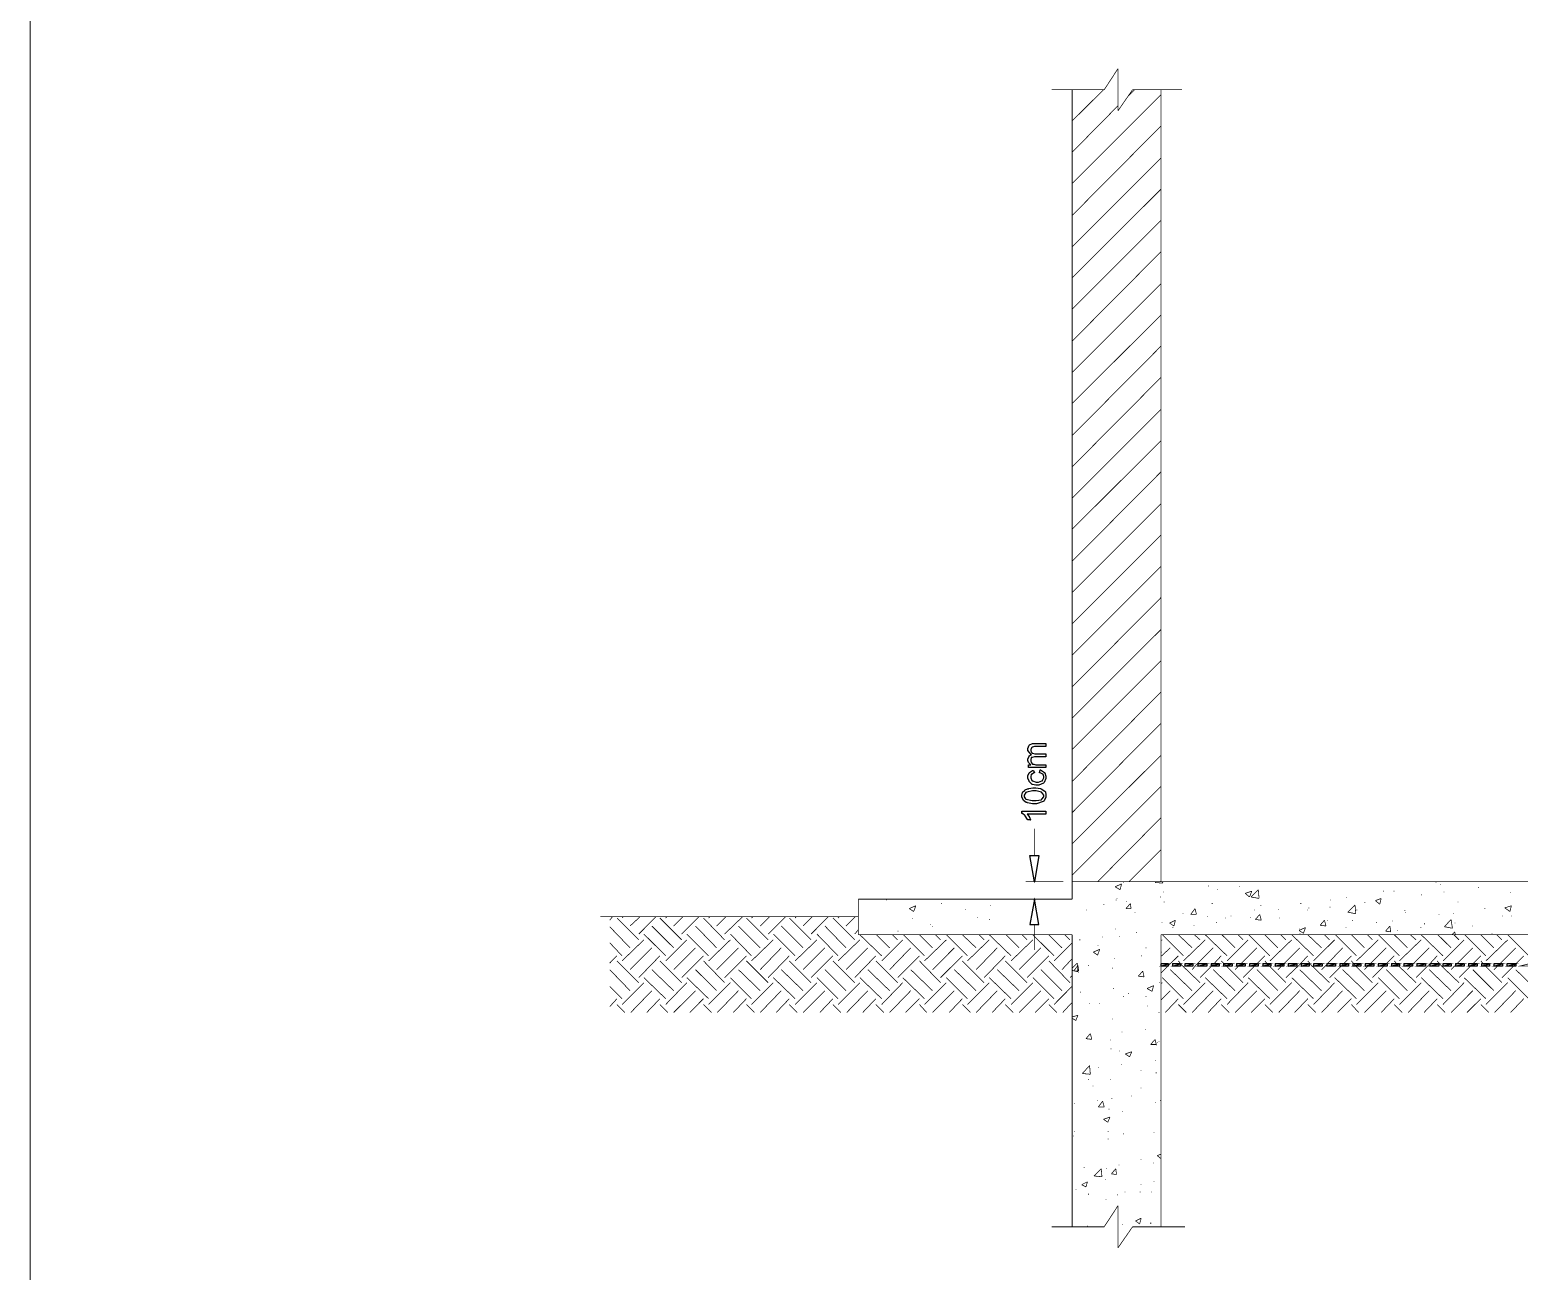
# Model space of a CAD drawing. Extents: x 0 to 210, y 0 to 297.
# Drawn here: x 0 to 86.9, y 60.9 to 133.4 of the extents above; entities that cross this region are included whole.
import ezdxf

# ---------------------------------------------------------------- set-up
doc = ezdxf.new("R2010")
doc.units = 0
doc.header["$MEASUREMENT"] = 0
for name, color, linetype in [('C00-00-00-BLACK', 7, 'Continuous'), ('C00-7E-FF', 150, 'Continuous'), ('C00-FF-00', 3, 'Continuous'), ('C95-49-00', 34, 'Continuous'), ('CFF-7E-00', 30, 'Continuous')]:
    doc.layers.add(name, color=color, linetype=linetype)

msp = doc.modelspace()

# ---------------------------------------------------------------- linework, layer by layer
at = {"layer": 'C00-00-00-BLACK', "const_width": 0.0423}
msp.add_lwpolyline([(0.0427, -0.3886), (210.36, -0.3886), (210.36, 296.883), (0.0427, 296.883), (0.0427, -0.3886)], close=True, dxfattribs=at)
for points in [[(63.4891, 131.101), (62.6854, 129.873)], [(63.4891, 128.643), (63.4891, 131.101)], [(63.4891, 131.101), (63.4891, 129.873)], [(59.629, 129.873), (62.6854, 129.873)], [(60.8171, 129.873), (60.8171, 82.6505)], [(60.8171, 128.05), (62.6428, 129.873)], [(60.8171, 124.404), (65.9927, 129.574)], [(64.3393, 129.873), (63.4891, 128.643)], [(64.0401, 129.448), (64.4659, 129.873)], [(64.3393, 129.873), (67.2222, 129.873)], [(65.9927, 129.873), (65.9927, 83.669)], [(60.8171, 126.227), (63.4891, 128.939)], [(60.8171, 122.539), (65.9927, 127.754)], [(60.8171, 120.716), (65.9927, 125.889)], [(60.8171, 118.893), (65.9927, 124.066)], [(60.8171, 117.07), (65.9927, 122.243)], [(60.8171, 115.205), (65.9927, 120.42)], [(60.8171, 113.382), (65.9927, 118.554)], [(60.8171, 111.562), (65.9927, 116.731)], [(60.8171, 109.696), (65.9927, 114.909)], [(60.8171, 107.873), (65.9927, 113.086)], [(60.8171, 106.05), (65.9927, 111.22)], [(60.8171, 104.228), (65.9927, 109.4)], [(60.8171, 102.362), (65.9927, 107.576)], [(60.8171, 100.539), (65.9927, 105.712)], [(60.8171, 98.7157), (65.9927, 103.889)], [(60.8171, 96.8925), (65.9927, 102.066)], [(60.8171, 95.0281), (65.9927, 100.243)], [(60.8171, 93.2078), (65.9927, 98.3767)], [(60.8171, 91.3846), (65.9927, 96.5549)], [(60.8171, 89.5188), (65.9927, 94.7318)], [(60.8171, 87.6956), (65.9927, 92.9086)], [(60.8171, 85.8739), (65.9927, 91.0428)], [(60.8171, 84.0507), (65.9927, 89.2224)], [(62.3013, 83.669), (65.9927, 87.3993)], [(64.1269, 83.669), (65.9927, 85.5349)], [(60.8171, 83.669), (157.982, 83.669)], [(63.3194, 83.3727), (63.7011, 83.5424)], [(63.6157, 83.2033), (63.7011, 83.5424)], [(63.7854, 83.6263), (63.8281, 83.6263)], [(65.6537, 83.6263), (65.6967, 83.669)], [(65.6537, 83.6263), (66.1197, 83.5851)], [(65.95, 83.669), (65.9927, 83.7117)], [(66.1197, 83.5851), (66.077, 83.669)], [(68.749, 83.4154), (68.7917, 83.4154)], [(72.6073, 83.669), (72.6489, 83.669)], [(82.0237, 83.6263), (82.0663, 83.6263)], [(82.2773, 83.4993), (82.32, 83.4993)], [(48.35, 82.6505), (60.8171, 82.6505)], [(48.35, 82.6505), (48.35, 80.5737)], [(49.9607, 82.6079), (50.0034, 82.6079)], [(63.3194, 83.3727), (63.6157, 83.2033)], [(63.3621, 82.6079), (63.4047, 82.6079)], [(63.4047, 82.6932), (63.4478, 82.6932)], [(63.9547, 82.5239), (63.9974, 82.5239)], [(65.95, 82.7775), (65.9927, 82.7775)], [(66.1197, 83.0763), (66.1624, 83.0763)], [(69.2573, 83.2033), (69.3, 83.2033)], [(70.5721, 83.3727), (70.6148, 83.3727)], [(70.9112, 82.9896), (71.2943, 83.119)], [(70.9112, 82.9896), (71.1648, 82.7775)], [(71.1648, 82.7775), (71.2943, 83.119)], [(71.2502, 82.7775), (71.676, 83.2033)], [(71.2502, 82.7775), (71.7187, 82.6932)], [(71.7187, 82.6932), (71.676, 83.2033)], [(75.8747, 82.6079), (75.9174, 82.6079)], [(76.8064, 82.7345), (76.8477, 82.7345)], [(78.504, 82.5666), (78.843, 82.6932)], [(78.504, 82.5666), (78.759, 82.3542)], [(78.759, 82.3542), (78.843, 82.6932)], [(78.97, 83.119), (79.0127, 83.119)], [(79.5623, 83.119), (79.605, 83.119)], [(81.1749, 82.9042), (81.2161, 82.9042)], [(82.4893, 83.0763), (82.532, 83.0763)], [(84.4846, 83.33), (84.5263, 83.33)], [(86.3494, 83.0337), (86.3921, 83.0337)], [(51.3182, 82.1009), (51.6999, 82.2688)], [(51.3182, 82.1009), (51.5729, 81.9312)], [(51.5729, 81.9312), (51.6999, 82.2688)], [(53.1841, 82.3969), (53.2268, 82.3969)], [(54.5842, 82.0579), (54.6255, 82.0579)], [(56.0257, 82.2688), (56.0684, 82.2688)], [(61.6246, 82.0152), (61.6659, 82.0152)], [(62.6428, 82.3542), (62.6854, 82.3542)], [(63.9547, 82.1009), (64.2112, 82.3969)], [(63.9547, 82.1009), (64.2539, 82.1009)], [(64.2539, 82.1009), (64.2112, 82.3969)], [(64.4659, 81.8885), (64.5086, 81.8885)], [(66.1624, 82.4812), (66.2037, 82.4812)], [(67.2648, 81.8046), (67.3075, 81.8046)], [(67.7305, 81.7619), (67.9842, 82.1009)], [(67.7305, 81.7619), (68.0695, 81.7619)], [(68.0695, 81.7619), (67.9842, 82.1009)], [(68.961, 82.3969), (69.004, 82.3969)], [(70.0648, 81.6762), (70.1065, 81.6762)], [(71.4209, 82.0152), (71.4636, 82.0152)], [(71.5063, 81.4656), (71.7599, 81.7619)], [(71.8453, 81.4229), (71.7599, 81.7619)], [(71.8026, 82.2688), (71.8453, 82.2688)], [(72.8211, 82.0579), (72.8638, 82.0579)], [(74.1331, 82.3969), (74.1786, 82.3969)], [(74.5172, 82.0152), (74.5603, 82.0152)], [(74.6016, 82.1422), (74.6442, 82.1422)], [(75.8321, 82.1849), (75.8747, 82.1849)], [(76.8904, 81.8885), (77.3162, 82.3115)], [(76.8904, 81.8885), (77.3589, 81.8046)], [(77.3589, 81.8046), (77.3162, 82.3115)], [(77.4016, 82.0152), (77.4428, 82.0152)], [(77.8676, 82.4385), (77.9089, 82.4385)], [(80.2005, 81.9725), (80.2432, 81.9725)], [(80.2432, 81.8885), (80.2845, 81.8885)], [(82.193, 81.7619), (82.2357, 81.7619)], [(83.0421, 81.8046), (83.0848, 81.8046)], [(83.2954, 82.4812), (83.3381, 82.4812)], [(84.8653, 82.1009), (84.908, 82.1009)], [(85.8834, 81.6762), (85.9261, 81.6762)], [(86.0531, 82.1422), (86.4348, 82.2688)], [(86.0531, 82.1422), (86.3494, 81.9312)], [(86.3494, 81.9312), (86.4348, 82.2688)], [(86.4348, 81.6762), (86.4761, 81.6762)], [(33.292, 81.6349), (48.35, 81.6349)], [(50.6388, 80.7847), (50.6815, 80.7847)], [(51.4876, 81.5082), (51.5303, 81.5082)], [(52.5459, 81.1692), (52.5914, 81.1692)], [(52.6341, 81.0426), (52.6754, 81.0426)], [(55.2609, 81.5922), (55.3036, 81.5922)], [(55.9827, 81.4656), (56.0257, 81.4656)], [(63.3194, 80.9128), (63.3621, 80.9128)], [(66.0344, 81.2959), (66.077, 81.2959)], [(66.5, 81.2532), (66.839, 81.4229)], [(66.5, 81.2532), (66.7551, 81.0839)], [(66.6694, 80.9995), (66.712, 80.9995)], [(66.7551, 81.0839), (66.839, 81.4229)], [(67.9002, 81.1265), (67.9429, 81.1265)], [(68.7077, 81.6349), (68.749, 81.6349)], [(69.2146, 81.2959), (69.2573, 81.2959)], [(69.7234, 81.5495), (69.766, 81.5495)], [(71.2075, 81.5922), (71.2502, 81.5922)], [(71.5063, 81.4656), (71.8453, 81.4229)], [(72.9065, 81.5495), (72.9477, 81.5495)], [(74.0488, 80.8274), (74.4319, 80.9995)], [(74.0488, 80.9128), (74.0914, 80.9128)], [(74.0488, 80.8274), (74.3052, 80.6581)], [(74.3052, 80.6581), (74.4319, 80.9995)], [(75.2796, 81.1265), (75.5329, 81.4229)], [(75.2796, 81.1265), (75.6211, 81.0839)], [(75.6211, 81.0839), (75.5329, 81.4229)], [(75.7054, 81.4229), (75.7481, 81.4229)], [(76.7637, 80.9995), (76.8064, 80.9995)], [(77.1469, 81.4229), (77.1895, 81.4229)], [(78.5467, 81.2959), (78.5894, 81.2959)], [(79.0967, 80.7847), (79.3517, 81.0839)], [(79.0967, 80.7847), (79.393, 80.7434)], [(79.393, 80.7434), (79.3517, 81.0839)], [(79.4784, 81.3802), (79.5211, 81.3802)], [(79.7747, 80.8274), (79.8174, 80.8274)], [(81.1318, 80.9995), (81.1749, 80.9995)], [(81.3428, 81.2105), (81.3883, 81.2105)], [(82.532, 81.0426), (82.9151, 81.4656)], [(82.532, 81.0426), (82.9991, 80.9544)], [(82.9991, 80.9544), (82.9151, 81.4656)], [(83.1275, 81.2532), (83.1688, 81.2532)], [(84.1431, 81.0839), (84.1858, 81.0839)], [(48.35, 80.5737), (60.8171, 80.5737)], [(60.8171, 80.5737), (60.8171, 63.5346)], [(61.2429, 80.2778), (61.2856, 80.2778)], [(62.3013, 79.9387), (62.3439, 79.9387)], [(62.556, 80.4471), (62.5972, 80.4471)], [(63.5744, 80.4884), (63.6157, 80.4884)], [(64.5502, 80.7007), (64.5929, 80.7007)], [(65.9927, 80.5737), (152.808, 80.5737)], [(65.9927, 80.5737), (65.9927, 63.5346)], [(74.0914, 80.6581), (74.1331, 80.6581)], [(82.9578, 80.5737), (83.1275, 80.7434)], [(83.1688, 80.5737), (83.1275, 80.7434)], [(85.2883, 80.6581), (85.3309, 80.6581)], [(62.0476, 79.557), (62.4279, 79.7264)], [(62.0476, 79.557), (62.3013, 79.3888)], [(62.3013, 79.3888), (62.4279, 79.7264)], [(63.2781, 79.1767), (63.3194, 79.1767)], [(64.8462, 79.3461), (64.8892, 79.3461)], [(65.1013, 79.8117), (65.1425, 79.8117)], [(65.9927, 79.557), (66.0344, 79.557)], [(60.8171, 78.6239), (61.1131, 78.9203)], [(60.8171, 78.4973), (61.1558, 78.4119)], [(60.9025, 78.4546), (61.1558, 78.7936)], [(60.9025, 78.4546), (61.2013, 78.4546)], [(61.1558, 78.4119), (61.1131, 78.9203)], [(61.2013, 78.4546), (61.1558, 78.7936)], [(61.1558, 78.3689), (61.2013, 78.3689)], [(61.7513, 78.7936), (61.794, 78.7936)], [(63.1515, 78.6239), (63.1927, 78.6239)], [(64.6769, 78.1583), (64.9319, 78.4546)], [(65.0159, 78.1156), (64.9319, 78.4546)], [(63.1927, 77.439), (63.2354, 77.439)], [(64.6769, 78.1583), (65.0159, 78.1156)], [(65.1852, 77.439), (65.5683, 77.6069)], [(65.1852, 77.439), (65.4816, 77.2693)], [(65.4816, 77.2693), (65.5683, 77.6069)], [(65.9074, 77.7766), (65.95, 77.7766)], [(61.2856, 77.2266), (61.3283, 77.2266)], [(61.794, 76.5471), (61.8352, 76.5471)], [(62.3866, 76.5471), (62.4279, 76.5471)], [(63.7854, 76.9729), (63.8281, 76.9729)], [(64.0842, 77.1426), (64.1269, 77.1426)], [(65.1013, 76.9729), (65.1425, 76.9729)], [(60.8171, 75.7851), (61.1558, 75.8694)], [(60.8171, 75.6998), (61.0291, 75.5731)], [(61.0291, 75.5731), (61.1558, 75.8694)], [(63.1515, 75.6571), (63.1927, 75.6571)], [(65.1852, 76.4191), (65.2279, 76.4191)], [(65.8647, 76.0388), (65.9074, 76.0388)], [(61.6246, 74.512), (61.8779, 74.8083)], [(61.9622, 74.4693), (61.8779, 74.8083)], [(63.7011, 74.8937), (63.7438, 74.8937)], [(65.0586, 75.0644), (65.1013, 75.0644)], [(61.6246, 74.512), (61.9622, 74.4693)], [(63.023, 74.428), (63.0661, 74.428)], [(63.0661, 73.9193), (63.1088, 73.9193)], [(65.3976, 74.1729), (65.6537, 74.4693)], [(65.3976, 74.1729), (65.738, 74.1729)], [(65.738, 74.1317), (65.6537, 74.4693)], [(65.7807, 74.2996), (65.8234, 74.2996)], [(65.8647, 74.3423), (65.9074, 74.3423)], [(63.5744, 73.7926), (63.6157, 73.7926)], [(63.6584, 72.988), (63.7011, 72.988)], [(63.9135, 73.623), (64.2966, 73.75)], [(63.9135, 73.623), (64.1696, 73.4536)], [(64.1696, 73.4536), (64.2966, 73.75)], [(65.6537, 73.2413), (65.6967, 73.2413)], [(61.4123, 72.4778), (61.8352, 72.9449)], [(61.4123, 72.4778), (61.8779, 72.4352)], [(61.7513, 72.1388), (61.794, 72.1388)], [(61.8779, 72.4352), (61.8352, 72.9449)], [(62.3439, 72.8155), (62.3866, 72.8155)], [(63.023, 72.1388), (63.0661, 72.1388)], [(64.8049, 72.6461), (64.8462, 72.6461)], [(65.6967, 72.5191), (65.738, 72.5191)], [(62.0049, 71.7571), (62.0476, 71.7571)], [(64.8049, 71.6305), (64.8462, 71.6305)], [(60.9438, 70.739), (60.9865, 70.739)], [(62.2596, 70.9112), (62.3013, 70.9112)], [(62.3439, 70.528), (62.5972, 70.8685)], [(62.3439, 70.528), (62.6854, 70.528)], [(62.6854, 70.528), (62.5972, 70.8685)], [(62.9391, 70.4), (62.9818, 70.4)], [(63.1088, 71.0378), (63.1515, 71.0378)], [(64.2539, 71.1648), (64.2966, 71.1648)], [(65.6537, 70.7817), (65.6967, 70.7817)], [(65.95, 70.9112), (65.9927, 70.9112)], [(62.6428, 69.8073), (63.023, 69.934)], [(62.6428, 69.8073), (62.8964, 69.6376)], [(62.8964, 69.6376), (63.023, 69.934)], [(63.7438, 70.273), (63.7854, 70.273)], [(60.8598, 68.8344), (60.9025, 68.8344)], [(60.9438, 69.088), (60.9865, 69.088)], [(62.8964, 69.088), (62.9391, 69.088)], [(62.8964, 68.6622), (62.9391, 68.6622)], [(63.7854, 68.961), (63.8281, 68.961)], [(65.5683, 69.0453), (65.611, 69.0453)], [(65.7807, 67.6878), (65.9927, 67.7732)], [(61.4976, 67.0112), (61.5389, 67.0112)], [(62.0903, 66.5), (62.5133, 66.9258)], [(62.556, 66.4587), (62.5133, 66.9258)], [(62.8124, 66.9258), (62.8551, 66.9258)], [(63.1088, 66.6267), (63.3621, 66.9258)], [(63.4047, 66.5854), (63.3621, 66.9258)], [(63.5317, 67.1382), (63.5744, 67.1382)], [(64.8049, 67.4769), (64.8462, 67.4769)], [(65.5271, 67.2648), (65.5683, 67.2648)], [(65.7807, 67.6878), (65.9927, 67.5185)], [(61.3696, 65.9927), (61.7086, 66.1624)], [(61.6246, 65.8647), (61.7086, 66.1624)], [(62.0903, 66.5), (62.556, 66.4587)], [(62.7271, 66.2891), (62.7697, 66.2891)], [(63.1088, 66.6267), (63.4047, 66.5854)], [(65.5683, 66.1624), (65.611, 66.1624)], [(61.0291, 65.6967), (61.0704, 65.6967)], [(61.3696, 65.9927), (61.6246, 65.8647)], [(61.7513, 65.4417), (61.794, 65.4417)], [(62.7697, 65.1454), (62.8124, 65.1454)], [(63.4478, 65.4004), (63.4891, 65.4004)], [(63.8708, 65.5683), (63.9135, 65.5683)], [(64.7622, 65.5683), (64.8049, 65.5683)], [(64.8049, 65.9927), (64.8462, 65.9927)], [(65.4389, 65.5683), (65.4816, 65.5683)], [(63.4891, 64.7651), (62.6854, 63.5346)], [(63.4891, 64.7651), (63.4891, 62.3037)], [(62.6854, 63.5346), (59.629, 63.5346)], [(61.7086, 63.5773), (61.7513, 63.5773)], [(63.4891, 62.3037), (64.3393, 63.5346)], [(63.7438, 63.6612), (63.7854, 63.6612)], [(64.3393, 63.5346), (67.3915, 63.5346)], [(64.5086, 63.8736), (64.8462, 64.0429)], [(64.5086, 63.8736), (64.7622, 63.7039)], [(64.7622, 63.7466), (64.8462, 64.0429)], [(65.3549, 63.7466), (65.3976, 63.7466)], [(65.3976, 63.7466), (65.4389, 63.7466)]]:
    msp.add_lwpolyline(points, dxfattribs=at)
at = {"layer": 'C00-7E-FF', "const_width": 0.0423}
for points in [[(58.6133, 85.1958), (58.6133, 86.7625)], [(60.3084, 83.669), (58.1021, 83.669)], [(60.3511, 82.6505), (58.1021, 82.6505)], [(58.6133, 81.1692), (58.6133, 79.6851)]]:
    msp.add_lwpolyline(points, dxfattribs=at)
for points in [[(58.3586, 85.1958), (58.867, 85.1958), (58.6133, 83.669), (58.3586, 85.1958)], [(58.3586, 81.1692), (58.867, 81.1692), (58.6133, 82.6505), (58.3586, 81.1692)]]:
    msp.add_lwpolyline(points, close=True, dxfattribs=at)
at = {"layer": 'C00-7E-FF'}
for points in [[(58.3586, 85.1958), (58.867, 85.1958), (58.6133, 83.669), (58.3586, 85.1958)], [(58.3586, 81.1692), (58.867, 81.1692), (58.6133, 82.6505), (58.3586, 81.1692)]]:
    msp.add_lwpolyline(points, close=True, dxfattribs=at)
at = {"layer": 'C00-FF-00', "const_width": 0.0423}
for points in [[(65.9927, 78.7506), (66.4161, 78.8776), (66.4161, 78.7506), (65.9927, 78.7506)], [(65.9927, 78.8776), (65.9927, 78.7506), (66.4161, 78.8776), (65.9927, 78.8776)], [(66.6694, 78.7506), (67.1382, 78.8776), (67.1382, 78.7506), (66.6694, 78.7506)], [(66.6694, 78.8776), (66.6694, 78.7506), (67.1382, 78.8776), (66.6694, 78.8776)], [(67.3915, 78.7506), (67.86, 78.8776), (67.86, 78.7506), (67.3915, 78.7506)], [(67.3915, 78.8776), (67.3915, 78.7506), (67.86, 78.8776), (67.3915, 78.8776)], [(68.1535, 78.7506), (68.665, 78.8776), (68.665, 78.7506), (68.1535, 78.7506)], [(68.1535, 78.8776), (68.1535, 78.7506), (68.665, 78.8776), (68.1535, 78.8776)], [(68.9183, 78.7506), (69.3872, 78.8776), (69.3872, 78.7506), (68.9183, 78.7506)], [(68.9183, 78.8776), (68.9183, 78.7506), (69.3872, 78.8776), (68.9183, 78.8776)], [(69.6376, 78.7506), (70.1492, 78.8776), (70.1492, 78.7506), (69.6376, 78.7506)], [(69.6376, 78.8776), (69.6376, 78.7506), (70.1492, 78.8776), (69.6376, 78.8776)], [(70.4024, 78.7506), (70.914, 78.8776), (70.914, 78.7506), (70.4024, 78.7506)], [(70.4024, 78.8776), (70.4024, 78.7506), (70.914, 78.8776), (70.4024, 78.8776)], [(71.1648, 78.7506), (71.676, 78.8776), (71.676, 78.7506), (71.1648, 78.7506)], [(71.1648, 78.8776), (71.1648, 78.7506), (71.676, 78.8776), (71.1648, 78.8776)], [(71.9296, 78.7506), (72.3981, 78.8776), (72.3981, 78.7506), (71.9296, 78.7506)], [(71.9296, 78.8776), (71.9296, 78.7506), (72.3981, 78.8776), (71.9296, 78.8776)], [(72.6489, 78.7506), (73.1601, 78.8776), (73.1601, 78.7506), (72.6489, 78.7506)], [(72.6489, 78.8776), (72.6489, 78.7506), (73.1601, 78.8776), (72.6489, 78.8776)], [(73.4138, 78.7506), (73.9249, 78.8776), (73.9249, 78.7506), (73.4138, 78.7506)], [(73.4138, 78.8776), (73.4138, 78.7506), (73.9249, 78.8776), (73.4138, 78.8776)], [(74.1786, 78.7506), (74.6471, 78.8776), (74.6471, 78.7506), (74.1786, 78.7506)], [(74.1786, 78.8776), (74.1786, 78.7506), (74.6471, 78.8776), (74.1786, 78.8776)], [(74.8979, 78.7506), (75.4091, 78.8776), (75.4091, 78.7506), (74.8979, 78.7506)], [(74.8979, 78.8776), (74.8979, 78.7506), (75.4091, 78.8776), (74.8979, 78.8776)], [(75.6627, 78.7506), (76.1739, 78.8776), (76.1739, 78.7506), (75.6627, 78.7506)], [(75.6627, 78.8776), (75.6627, 78.7506), (76.1739, 78.8776), (75.6627, 78.8776)], [(76.4247, 78.7506), (76.9359, 78.8776), (76.9359, 78.7506), (76.4247, 78.7506)], [(76.4247, 78.8776), (76.4247, 78.7506), (76.9359, 78.8776), (76.4247, 78.8776)], [(77.1895, 78.7506), (77.658, 78.8776), (77.658, 78.7506), (77.1895, 78.7506)], [(77.1895, 78.8776), (77.1895, 78.7506), (77.658, 78.8776), (77.1895, 78.8776)], [(77.9089, 78.7506), (78.42, 78.8776), (78.42, 78.7506), (77.9089, 78.7506)], [(77.9089, 78.8776), (77.9089, 78.7506), (78.42, 78.8776), (77.9089, 78.8776)], [(78.6737, 78.7506), (79.1849, 78.8776), (79.1849, 78.7506), (78.6737, 78.7506)], [(78.6737, 78.8776), (78.6737, 78.7506), (79.1849, 78.8776), (78.6737, 78.8776)], [(79.4357, 78.7506), (79.9042, 78.8776), (79.9042, 78.7506), (79.4357, 78.7506)], [(79.4357, 78.8776), (79.4357, 78.7506), (79.9042, 78.8776), (79.4357, 78.8776)], [(80.1578, 78.7506), (80.669, 78.8776), (80.669, 78.7506), (80.1578, 78.7506)], [(80.1578, 78.8776), (80.1578, 78.7506), (80.669, 78.8776), (80.1578, 78.8776)], [(80.9198, 78.7506), (81.431, 78.8776), (81.431, 78.7506), (80.9198, 78.7506)], [(80.9198, 78.8776), (80.9198, 78.7506), (81.431, 78.8776), (80.9198, 78.8776)], [(81.6846, 78.7506), (82.1958, 78.8776), (82.1958, 78.7506), (81.6846, 78.7506)], [(81.6846, 78.8776), (81.6846, 78.7506), (82.1958, 78.8776), (81.6846, 78.8776)], [(82.4466, 78.7506), (82.9151, 78.8776), (82.9151, 78.7506), (82.4466, 78.7506)], [(82.4466, 78.8776), (82.4466, 78.7506), (82.9151, 78.8776), (82.4466, 78.8776)], [(83.1688, 78.7506), (83.6799, 78.8776), (83.6799, 78.7506), (83.1688, 78.7506)], [(83.1688, 78.8776), (83.1688, 78.7506), (83.6799, 78.8776), (83.1688, 78.8776)], [(83.9308, 78.7506), (84.4419, 78.8776), (84.4419, 78.7506), (83.9308, 78.7506)], [(83.9308, 78.8776), (83.9308, 78.7506), (84.4419, 78.8776), (83.9308, 78.8776)], [(84.6956, 78.7506), (85.1641, 78.8776), (85.1641, 78.7506), (84.6956, 78.7506)], [(84.6956, 78.8776), (84.6956, 78.7506), (85.1641, 78.8776), (84.6956, 78.8776)], [(85.4149, 78.7506), (85.9261, 78.8776), (85.9261, 78.7506), (85.4149, 78.7506)], [(85.4149, 78.8776), (85.4149, 78.7506), (85.9261, 78.8776), (85.4149, 78.8776)], [(86.1797, 78.7506), (86.6909, 78.8776), (86.6909, 78.7506), (86.1797, 78.7506)], [(86.1797, 78.8776), (86.1797, 78.7506), (86.6909, 78.8776), (86.1797, 78.8776)], [(86.9417, 78.7506), (87.4529, 78.8776), (87.4529, 78.7506), (86.9417, 78.7506)]]:
    msp.add_lwpolyline(points, close=True, dxfattribs=at)
at = {"layer": 'C00-FF-00'}
for points in [[(65.9927, 78.8776), (65.9927, 78.7506), (66.4161, 78.8776), (65.9927, 78.8776)], [(65.9927, 78.7506), (66.4161, 78.8776), (66.4161, 78.7506), (65.9927, 78.7506)], [(66.6694, 78.8776), (66.6694, 78.7506), (67.1382, 78.8776), (66.6694, 78.8776)], [(66.6694, 78.7506), (67.1382, 78.8776), (67.1382, 78.7506), (66.6694, 78.7506)], [(67.3915, 78.8776), (67.3915, 78.7506), (67.86, 78.8776), (67.3915, 78.8776)], [(67.3915, 78.7506), (67.86, 78.8776), (67.86, 78.7506), (67.3915, 78.7506)], [(68.1535, 78.8776), (68.1535, 78.7506), (68.665, 78.8776), (68.1535, 78.8776)], [(68.1535, 78.7506), (68.665, 78.8776), (68.665, 78.7506), (68.1535, 78.7506)], [(68.9183, 78.8776), (68.9183, 78.7506), (69.3872, 78.8776), (68.9183, 78.8776)], [(68.9183, 78.7506), (69.3872, 78.8776), (69.3872, 78.7506), (68.9183, 78.7506)], [(69.6376, 78.8776), (69.6376, 78.7506), (70.1492, 78.8776), (69.6376, 78.8776)], [(69.6376, 78.7506), (70.1492, 78.8776), (70.1492, 78.7506), (69.6376, 78.7506)], [(70.4024, 78.8776), (70.4024, 78.7506), (70.914, 78.8776), (70.4024, 78.8776)], [(70.4024, 78.7506), (70.914, 78.8776), (70.914, 78.7506), (70.4024, 78.7506)], [(71.1648, 78.8776), (71.1648, 78.7506), (71.676, 78.8776), (71.1648, 78.8776)], [(71.1648, 78.7506), (71.676, 78.8776), (71.676, 78.7506), (71.1648, 78.7506)], [(71.9296, 78.8776), (71.9296, 78.7506), (72.3981, 78.8776), (71.9296, 78.8776)], [(71.9296, 78.7506), (72.3981, 78.8776), (72.3981, 78.7506), (71.9296, 78.7506)], [(72.6489, 78.8776), (72.6489, 78.7506), (73.1601, 78.8776), (72.6489, 78.8776)], [(72.6489, 78.7506), (73.1601, 78.8776), (73.1601, 78.7506), (72.6489, 78.7506)], [(73.4138, 78.8776), (73.4138, 78.7506), (73.9249, 78.8776), (73.4138, 78.8776)], [(73.4138, 78.7506), (73.9249, 78.8776), (73.9249, 78.7506), (73.4138, 78.7506)], [(74.1786, 78.8776), (74.1786, 78.7506), (74.6471, 78.8776), (74.1786, 78.8776)], [(74.1786, 78.7506), (74.6471, 78.8776), (74.6471, 78.7506), (74.1786, 78.7506)], [(74.8979, 78.8776), (74.8979, 78.7506), (75.4091, 78.8776), (74.8979, 78.8776)], [(74.8979, 78.7506), (75.4091, 78.8776), (75.4091, 78.7506), (74.8979, 78.7506)], [(75.6627, 78.8776), (75.6627, 78.7506), (76.1739, 78.8776), (75.6627, 78.8776)], [(75.6627, 78.7506), (76.1739, 78.8776), (76.1739, 78.7506), (75.6627, 78.7506)], [(76.4247, 78.8776), (76.4247, 78.7506), (76.9359, 78.8776), (76.4247, 78.8776)], [(76.4247, 78.7506), (76.9359, 78.8776), (76.9359, 78.7506), (76.4247, 78.7506)], [(77.1895, 78.8776), (77.1895, 78.7506), (77.658, 78.8776), (77.1895, 78.8776)], [(77.1895, 78.7506), (77.658, 78.8776), (77.658, 78.7506), (77.1895, 78.7506)], [(77.9089, 78.8776), (77.9089, 78.7506), (78.42, 78.8776), (77.9089, 78.8776)], [(77.9089, 78.7506), (78.42, 78.8776), (78.42, 78.7506), (77.9089, 78.7506)], [(78.6737, 78.8776), (78.6737, 78.7506), (79.1849, 78.8776), (78.6737, 78.8776)], [(78.6737, 78.7506), (79.1849, 78.8776), (79.1849, 78.7506), (78.6737, 78.7506)], [(79.4357, 78.8776), (79.4357, 78.7506), (79.9042, 78.8776), (79.4357, 78.8776)], [(79.4357, 78.7506), (79.9042, 78.8776), (79.9042, 78.7506), (79.4357, 78.7506)], [(80.1578, 78.8776), (80.1578, 78.7506), (80.669, 78.8776), (80.1578, 78.8776)], [(80.1578, 78.7506), (80.669, 78.8776), (80.669, 78.7506), (80.1578, 78.7506)], [(80.9198, 78.8776), (80.9198, 78.7506), (81.431, 78.8776), (80.9198, 78.8776)], [(80.9198, 78.7506), (81.431, 78.8776), (81.431, 78.7506), (80.9198, 78.7506)], [(81.6846, 78.8776), (81.6846, 78.7506), (82.1958, 78.8776), (81.6846, 78.8776)], [(81.6846, 78.7506), (82.1958, 78.8776), (82.1958, 78.7506), (81.6846, 78.7506)], [(82.4466, 78.8776), (82.4466, 78.7506), (82.9151, 78.8776), (82.4466, 78.8776)], [(82.4466, 78.7506), (82.9151, 78.8776), (82.9151, 78.7506), (82.4466, 78.7506)], [(83.1688, 78.8776), (83.1688, 78.7506), (83.6799, 78.8776), (83.1688, 78.8776)], [(83.1688, 78.7506), (83.6799, 78.8776), (83.6799, 78.7506), (83.1688, 78.7506)], [(83.9308, 78.8776), (83.9308, 78.7506), (84.4419, 78.8776), (83.9308, 78.8776)], [(83.9308, 78.7506), (84.4419, 78.8776), (84.4419, 78.7506), (83.9308, 78.7506)], [(84.6956, 78.8776), (84.6956, 78.7506), (85.1641, 78.8776), (84.6956, 78.8776)], [(84.6956, 78.7506), (85.1641, 78.8776), (85.1641, 78.7506), (84.6956, 78.7506)], [(85.4149, 78.8776), (85.4149, 78.7506), (85.9261, 78.8776), (85.4149, 78.8776)], [(85.4149, 78.7506), (85.9261, 78.8776), (85.9261, 78.7506), (85.4149, 78.7506)], [(86.1797, 78.8776), (86.1797, 78.7506), (86.6909, 78.8776), (86.1797, 78.8776)], [(86.1797, 78.7506), (86.6909, 78.8776), (86.6909, 78.7506), (86.1797, 78.7506)]]:
    msp.add_lwpolyline(points, close=True, dxfattribs=at)
at = {"layer": 'C95-49-00', "const_width": 0.0423}
for points in [[(33.846, 81.4229), (34.0155, 81.6349)], [(35.0311, 79.8117), (33.846, 81.0426)], [(35.541, 80.2778), (34.269, 81.5495)], [(34.5653, 81.5495), (34.6494, 81.6349)], [(35.0311, 81.0839), (35.6263, 81.6349)], [(35.541, 80.6154), (36.558, 81.6349)], [(37.5765, 79.8117), (36.3029, 81.0839)], [(38.0421, 80.2778), (36.7714, 81.5495)], [(37.1105, 81.5495), (37.1948, 81.6349)], [(37.5765, 81.0839), (38.1261, 81.6349)], [(38.0421, 80.6154), (39.0606, 81.6349)], [(40.0787, 79.8117), (38.8482, 81.0839)], [(40.5448, 80.2778), (39.3139, 81.5495)], [(39.6131, 81.5495), (39.6984, 81.6349)], [(40.0787, 81.0839), (40.6301, 81.6349)], [(40.5448, 80.6154), (41.6059, 81.6349)], [(42.624, 79.8117), (41.3523, 81.0839)], [(43.09, 80.2778), (41.8179, 81.5495)], [(42.1143, 81.5495), (42.1982, 81.6349)], [(42.624, 81.0839), (43.1754, 81.6349)], [(43.09, 80.6154), (44.1082, 81.6349)], [(45.1252, 79.8117), (43.852, 81.0839)], [(45.5923, 80.2778), (44.3205, 81.5495)], [(44.6596, 81.5495), (44.7435, 81.6349)], [(45.1252, 81.0839), (45.6777, 81.6349)], [(45.5923, 80.6154), (46.6094, 81.6349)], [(47.6278, 79.8117), (46.3973, 81.0839)], [(48.1362, 80.2778), (46.8658, 81.5495)], [(47.1622, 81.5495), (47.2461, 81.6349)], [(47.6278, 81.0839), (48.1774, 81.6349)], [(48.1362, 80.6154), (48.35, 80.8701)], [(34.5653, 79.3461), (33.846, 80.1081)], [(34.5653, 79.0497), (35.8373, 80.2778)], [(37.1105, 79.3461), (35.8373, 80.6154)], [(37.1105, 79.0497), (38.3413, 80.2778)], [(39.6131, 79.3461), (38.3413, 80.6154)], [(39.6131, 79.0497), (40.8838, 80.2778)], [(42.1143, 79.3461), (40.8838, 80.6154)], [(42.1143, 79.0497), (43.386, 80.2778)], [(44.6596, 79.3461), (43.386, 80.6154)], [(44.6596, 79.0497), (45.9313, 80.2778)], [(47.1622, 79.3461), (45.9313, 80.6154)], [(47.1622, 79.0497), (48.4353, 80.2778)], [(49.7071, 79.3461), (48.4353, 80.5737)], [(50.1731, 79.8117), (49.4083, 80.5737)], [(49.7071, 79.0497), (50.9351, 80.2778)], [(50.6388, 80.2778), (50.3424, 80.5737)], [(52.2069, 79.3461), (50.9778, 80.5737)], [(52.6754, 79.8117), (51.9105, 80.5737)], [(52.2069, 79.0497), (53.4804, 80.2778)], [(53.1414, 80.2778), (52.8451, 80.5737)], [(54.7109, 79.3461), (53.4804, 80.5737)], [(55.2178, 79.8117), (54.4146, 80.5737)], [(54.7109, 79.0497), (55.9827, 80.2778)], [(55.6867, 80.2778), (55.3875, 80.5737)], [(57.2562, 79.3461), (55.9827, 80.5737)], [(57.7219, 79.8117), (56.9599, 80.5737)], [(57.2562, 79.0497), (58.528, 80.2778)], [(58.1875, 80.2778), (57.8915, 80.5737)], [(59.7588, 79.3461), (58.528, 80.5737)], [(60.2245, 79.8117), (59.4596, 80.5737)], [(59.7588, 79.0497), (60.8171, 80.1081)], [(60.6901, 80.2778), (60.3938, 80.5737)], [(65.9927, 80.2351), (66.077, 80.2778)], [(67.3075, 79.3461), (66.077, 80.5737)], [(67.8159, 79.8117), (67.0112, 80.5737)], [(67.3075, 79.0497), (68.5793, 80.2778)], [(68.2805, 80.2778), (67.9429, 80.5737)], [(69.8528, 79.3461), (68.5793, 80.5737)], [(70.3185, 79.8117), (69.5537, 80.5737)], [(69.8528, 79.0497), (71.0805, 80.2778)], [(70.7842, 80.2778), (70.4882, 80.5737)], [(72.3526, 79.3461), (71.1232, 80.5737)], [(72.8211, 79.8117), (72.0563, 80.5737)], [(72.3526, 79.0497), (73.6258, 80.2778)], [(73.2868, 80.2778), (72.9904, 80.5737)], [(74.8979, 79.3461), (73.6258, 80.5737)], [(75.3636, 79.8117), (74.5603, 80.5737)], [(74.8979, 79.0497), (76.1284, 80.2778)], [(75.8321, 80.2778), (75.5329, 80.5737)], [(77.4016, 79.3461), (76.1711, 80.5737)], [(77.8676, 79.8117), (77.1052, 80.5737)], [(77.4016, 79.0497), (78.6737, 80.2778)], [(78.3332, 80.2778), (78.0355, 80.5737)], [(79.9013, 79.3461), (78.6737, 80.5737)], [(80.3698, 79.8117), (79.605, 80.5737)], [(79.9013, 79.0497), (81.1749, 80.2778)], [(80.8785, 80.2778), (80.5395, 80.5737)], [(82.4466, 79.3461), (81.1749, 80.5737)], [(82.9151, 79.8117), (82.1503, 80.5737)], [(82.4466, 79.0497), (83.6771, 80.2778)], [(83.3808, 80.2778), (83.0848, 80.5737)], [(84.9492, 79.3461), (83.7198, 80.5737)], [(85.4149, 79.8117), (84.6529, 80.5737)], [(84.9492, 79.0497), (86.2224, 80.2778)], [(85.8834, 80.2778), (85.5846, 80.5737)], [(87.4529, 79.3461), (86.2224, 80.5737)], [(33.846, 78.9203), (34.269, 79.3461)], [(35.541, 77.7766), (34.269, 79.0497)], [(35.0311, 78.5386), (36.3029, 79.8117)], [(35.541, 78.0729), (36.7714, 79.3461)], [(38.0421, 77.7766), (36.7714, 79.0497)], [(37.5765, 78.5386), (38.8482, 79.8117)], [(38.0421, 78.0729), (39.3139, 79.3461)], [(40.5448, 77.7766), (39.3139, 79.0497)], [(40.0787, 78.5386), (41.3523, 79.8117)], [(40.5448, 78.0729), (41.8179, 79.3461)], [(43.09, 77.7766), (41.8179, 79.0497)], [(42.624, 78.5386), (43.852, 79.8117)], [(43.09, 78.0729), (44.3205, 79.3461)], [(45.5923, 77.7766), (44.3205, 79.0497)], [(45.1252, 78.5386), (46.3973, 79.8117)], [(45.5923, 78.0729), (46.8658, 79.3461)], [(48.1362, 77.7766), (46.8658, 79.0497)], [(47.6278, 78.5386), (48.8996, 79.8117)], [(48.1362, 78.0729), (49.3656, 79.3461)], [(50.6388, 77.7766), (49.3656, 79.0497)], [(50.1731, 78.5386), (51.4036, 79.8117)], [(50.6388, 78.0729), (51.9105, 79.3461)], [(53.1414, 77.7766), (51.9105, 79.0497)], [(52.6754, 78.5386), (53.9461, 79.8117)], [(53.1414, 78.0729), (54.4146, 79.3461)], [(55.6867, 77.7766), (54.4146, 79.0497)], [(55.2178, 78.5386), (56.4487, 79.8117)], [(55.6867, 78.0729), (56.9172, 79.3461)], [(58.1875, 77.7766), (56.9172, 79.0497)], [(57.7219, 78.5386), (58.994, 79.8117)], [(58.1875, 78.0729), (59.4596, 79.3461)], [(60.6901, 77.7766), (59.4596, 79.0497)], [(60.2245, 78.5386), (60.8171, 79.1767)], [(65.9927, 79.3034), (66.5427, 79.8117)], [(65.9927, 78.3276), (66.4587, 78.7936), (67.0112, 79.3461)], [(68.2805, 77.7766), (67.2222, 78.7936), (67.0112, 79.0497)], [(67.8159, 78.5386), (68.0268, 78.7936), (69.0453, 79.8117)], [(68.2805, 78.0729), (69.004, 78.7936), (69.511, 79.3461)], [(70.7842, 77.7766), (69.766, 78.7936), (69.511, 79.0497)], [(70.3185, 78.5386), (70.5721, 78.7936), (71.5906, 79.8117)], [(70.7842, 78.0729), (71.5063, 78.7936), (72.0563, 79.3461)], [(73.2868, 77.7766), (72.2683, 78.7936), (72.0563, 79.0497)], [(72.8211, 78.5386), (73.0747, 78.7936), (74.0914, 79.8117)], [(73.2868, 78.0729), (74.0488, 78.7936), (74.5603, 79.3461)], [(75.8321, 77.7766), (74.7709, 78.7936), (74.5603, 79.0497)], [(75.3636, 78.5386), (75.6211, 78.7936), (76.5941, 79.8117)], [(75.8321, 78.0729), (76.5514, 78.7936), (77.1052, 79.3461)], [(78.3332, 77.7766), (77.3162, 78.7936), (77.1052, 79.0497)], [(77.8676, 78.5386), (78.1209, 78.7936), (79.1393, 79.8117)], [(78.3332, 78.0729), (79.0554, 78.7936), (79.605, 79.3461)], [(80.8785, 77.7766), (79.8174, 78.7936), (79.605, 79.0497)], [(80.3698, 78.5386), (80.6235, 78.7936), (81.6419, 79.8117)], [(80.8785, 78.0729), (81.6007, 78.7936), (82.1076, 79.3461)], [(83.3808, 77.7766), (82.32, 78.7936), (82.1076, 79.0497)], [(82.9151, 78.5386), (83.1688, 78.7936), (84.1858, 79.8117)], [(83.3808, 78.0729), (84.1005, 78.7936), (84.6529, 79.3461)], [(85.8834, 77.7766), (84.8653, 78.7936), (84.6529, 79.0497)], [(85.4149, 78.5386), (85.6728, 78.7936), (86.6881, 79.8117)], [(85.8834, 78.0729), (86.6027, 78.7936), (87.1569, 79.3461)], [(35.0311, 77.3105), (33.846, 78.5386)], [(37.5765, 77.3105), (36.3029, 78.5386)], [(40.0787, 77.3105), (38.8482, 78.5386)], [(42.624, 77.3105), (41.3523, 78.5386)], [(45.1252, 77.3105), (43.852, 78.5386)], [(47.6278, 77.3105), (46.3973, 78.5386)], [(50.1731, 77.3105), (48.8996, 78.5386)], [(52.6754, 77.3105), (51.4036, 78.5386)], [(55.2178, 77.3105), (53.9461, 78.5386)], [(57.7219, 77.3105), (56.4487, 78.5386)], [(60.2245, 77.3105), (58.994, 78.5386)], [(60.6901, 78.0729), (60.8171, 78.201)], [(67.8159, 77.3105), (66.5427, 78.5386)], [(70.3185, 77.3105), (69.0453, 78.5386)], [(72.8211, 77.3105), (71.5906, 78.5386)], [(75.3636, 77.3105), (74.0914, 78.5386)], [(77.8676, 77.3105), (76.5941, 78.5386)], [(80.3698, 77.3105), (79.1393, 78.5386)], [(82.9151, 77.3105), (81.6419, 78.5386)], [(85.4149, 77.3105), (84.1858, 78.5386)], [(87.9602, 77.3105), (86.6881, 78.5386)], [(34.5653, 76.8435), (33.846, 77.5656)], [(34.5653, 76.5044), (35.8373, 77.7766)], [(35.0738, 76.0388), (36.3029, 77.3105)], [(37.1105, 76.8435), (35.8373, 78.0729)], [(37.1105, 76.5044), (38.3413, 77.7766)], [(37.5765, 76.0388), (38.8482, 77.3105)], [(39.6131, 76.8435), (38.3413, 78.0729)], [(39.6131, 76.5044), (40.8838, 77.7766)], [(40.1214, 76.0388), (41.3523, 77.3105)], [(42.1143, 76.8435), (40.8838, 78.0729)], [(42.1143, 76.5044), (43.386, 77.7766)], [(42.624, 76.0388), (43.852, 77.3105)], [(44.6596, 76.8435), (43.386, 78.0729)], [(44.6596, 76.5044), (45.9313, 77.7766)], [(45.1252, 76.0388), (46.3973, 77.3105)], [(47.1622, 76.8435), (45.9313, 78.0729)], [(47.1622, 76.5044), (48.4353, 77.7766)], [(47.6705, 76.0388), (48.8996, 77.3105)], [(49.7071, 76.8435), (48.4353, 78.0729)], [(49.7071, 76.5044), (50.9351, 77.7766)], [(50.1731, 76.0388), (51.4036, 77.3105)], [(52.2069, 76.8435), (50.9351, 78.0729)], [(52.2069, 76.5044), (53.4804, 77.7766)], [(52.6754, 76.0388), (53.9461, 77.3105)], [(54.7109, 76.8435), (53.4804, 78.0729)], [(54.7109, 76.5044), (55.9827, 77.7766)], [(55.2178, 76.0388), (56.4487, 77.3105)], [(57.2562, 76.8435), (55.9827, 78.0729)], [(57.2562, 76.5044), (58.528, 77.7766)], [(57.7219, 76.0388), (58.994, 77.3105)], [(59.7588, 76.8435), (58.528, 78.0729)], [(59.7588, 76.5044), (60.8171, 77.5656)], [(65.9927, 77.7353), (66.077, 77.7766)], [(65.9927, 76.7581), (66.5427, 77.3105)], [(67.3075, 76.8435), (66.077, 78.0729)], [(67.3075, 76.5044), (68.5793, 77.7766)], [(67.8159, 76.0388), (69.0453, 77.3105)], [(69.8528, 76.8435), (68.5793, 78.0729)], [(69.8528, 76.5044), (71.0805, 77.7766)], [(70.3185, 76.0388), (71.5906, 77.3105)], [(72.3526, 76.8435), (71.0805, 78.0729)], [(72.3526, 76.5044), (73.6258, 77.7766)], [(72.8638, 76.0388), (74.0914, 77.3105)], [(74.8979, 76.8435), (73.6258, 78.0729)], [(74.8979, 76.5044), (76.1284, 77.7766)], [(75.3636, 76.0388), (76.5941, 77.3105)], [(77.4016, 76.8435), (76.1284, 78.0729)], [(77.4016, 76.5044), (78.6737, 77.7766)], [(77.8676, 76.0388), (79.1393, 77.3105)], [(79.9013, 76.8435), (78.6737, 78.0729)], [(79.9013, 76.5044), (81.1749, 77.7766)], [(80.4125, 76.0388), (81.6419, 77.3105)], [(82.4466, 76.8435), (81.1749, 78.0729)], [(82.4466, 76.5044), (83.6771, 77.7766)], [(82.9151, 76.0388), (84.1858, 77.3105)], [(84.9492, 76.8435), (83.6771, 78.0729)], [(84.9492, 76.5044), (86.2224, 77.7766)], [(85.4576, 76.0388), (86.6881, 77.3105)], [(87.4529, 76.8435), (86.2224, 78.0729)], [(33.846, 76.3778), (34.269, 76.8435)], [(34.7348, 76.0388), (34.269, 76.5044)], [(36.0066, 76.0388), (36.7714, 76.8435)], [(37.2375, 76.0388), (36.7714, 76.5044)], [(38.5106, 76.0388), (39.3139, 76.8435)], [(39.7827, 76.0388), (39.3139, 76.5044)], [(41.0559, 76.0388), (41.8179, 76.8435)], [(42.2836, 76.0388), (41.8179, 76.5044)], [(43.5557, 76.0388), (44.3205, 76.8435)], [(44.7862, 76.0388), (44.3205, 76.5044)], [(46.101, 76.0388), (46.8658, 76.8435)], [(47.3315, 76.0388), (46.8658, 76.5044)], [(48.6033, 76.0388), (49.3656, 76.8435)], [(49.8341, 76.0388), (49.3656, 76.5044)], [(51.1044, 76.0388), (51.9105, 76.8435)], [(52.3353, 76.0388), (51.9105, 76.5044)], [(53.6497, 76.0388), (54.4146, 76.8435)], [(54.8802, 76.0388), (54.4146, 76.5044)], [(56.1523, 76.0388), (56.9172, 76.8435)], [(57.3828, 76.0388), (56.9172, 76.5044)], [(58.655, 76.0388), (59.4596, 76.8435)], [(59.9281, 76.0388), (59.4596, 76.5044)], [(60.2671, 76.0388), (60.8171, 76.6315)], [(66.2464, 76.0388), (67.0112, 76.8435)], [(67.4769, 76.0388), (67.0112, 76.5044)], [(68.749, 76.0388), (69.511, 76.8435)], [(69.9795, 76.0388), (69.511, 76.5044)], [(71.2502, 76.0388), (72.0563, 76.8435)], [(72.5219, 76.0388), (72.0563, 76.5044)], [(73.7955, 76.0388), (74.5603, 76.8435)], [(75.026, 76.0388), (74.5603, 76.5044)], [(76.2977, 76.0388), (77.1052, 76.8435)], [(77.5286, 76.0388), (77.1052, 76.5044)], [(78.843, 76.0388), (79.605, 76.8435)], [(80.0735, 76.0388), (79.605, 76.5044)], [(81.3428, 76.0388), (82.1076, 76.8435)], [(82.5733, 76.0388), (82.1076, 76.5044)], [(83.8468, 76.0388), (84.6529, 76.8435)], [(85.1186, 76.0388), (84.6529, 76.5044)], [(86.3921, 76.0388), (87.1569, 76.8435)]]:
    msp.add_lwpolyline(points, dxfattribs=at)
at = {"layer": 'CFF-7E-00'}
for points in [[(59.2899, 90.3235), (58.2718, 90.3235), (58.2718, 90.4931), (58.4013, 90.4931), (58.3904, 90.5041), (58.2828, 90.6103), (58.2718, 90.6198), (58.2718, 90.6198), (58.2291, 90.7479), (58.2291, 90.7891), (58.2291, 90.8431), (58.3046, 90.9796), (58.3173, 91.0001), (58.3173, 91.0223), (58.4218, 91.0759), (58.444, 91.0855), (58.4122, 91.1077), (58.2291, 91.3158), (58.2291, 91.3846), (58.2291, 91.4481), (58.3046, 91.6284), (58.3173, 91.6383), (58.3378, 91.6492), (58.5114, 91.7236), (58.5706, 91.7236), (59.2899, 91.7236), (59.2899, 91.554), (58.655, 91.554), (58.6123, 91.554), (58.4962, 91.5225), (58.4867, 91.5113), (58.4867, 91.5113), (58.444, 91.4799), (58.444, 91.4686), (58.4331, 91.459), (58.4013, 91.3723), (58.4013, 91.3419), (58.4013, 91.3007), (58.4648, 91.1835), (58.4867, 91.1722), (58.4962, 91.1613), (58.6465, 91.1281), (58.6976, 91.1281), (59.2899, 91.1281), (59.2899, 90.9588), (58.6133, 90.9588), (58.6133, 90.9588), (58.4853, 90.9161), (58.444, 90.9161), (58.4331, 90.9066), (58.4013, 90.7867), (58.4013, 90.7464), (58.4013, 90.715), (58.4331, 90.6307), (58.444, 90.6198), (58.444, 90.599), (58.5061, 90.5358), (58.528, 90.5358), (58.5805, 90.5358), (58.7005, 90.4931), (58.7403, 90.4931), (59.2899, 90.4931), (59.2899, 90.3235)], [(58.9097, 90.0271), (58.9523, 90.1968), (58.9732, 90.1869), (59.1951, 90.0493), (59.206, 90.0271), (59.2268, 90.0176), (59.2899, 89.8356), (59.2899, 89.7738), (59.2899, 89.6895), (59.1841, 89.4567), (59.1633, 89.4348), (59.1414, 89.414), (58.8726, 89.3078), (58.783, 89.3078), (58.7086, 89.3078), (58.5075, 89.3396), (58.4867, 89.3491), (58.4648, 89.3604), (58.3269, 89.498), (58.3173, 89.5188), (58.3046, 89.5406), (58.2291, 89.716), (58.2291, 89.7738), (58.2291, 89.837), (58.3046, 90.0176), (58.3173, 90.0271), (58.3378, 90.0493), (58.5114, 90.1541), (58.5706, 90.1541), (58.6133, 90.0271), (58.5914, 90.0176), (58.48, 89.9418), (58.444, 89.9418), (58.4331, 89.9322), (58.4013, 89.8137), (58.4013, 89.7738), (58.4013, 89.7213), (58.4648, 89.5724), (58.4867, 89.5615), (58.4962, 89.5519), (58.7114, 89.4775), (58.783, 89.4775), (58.856, 89.4775), (59.0571, 89.5519), (59.0793, 89.5615), (59.0889, 89.5724), (59.1633, 89.7241), (59.1633, 89.7738), (59.1633, 89.8165), (59.1301, 89.9322), (59.1206, 89.9418), (59.1097, 89.9527), (58.9594, 90.0271), (58.9097, 90.0271)], [(58.6133, 88.204), (58.5061, 88.204), (58.2193, 88.2784), (58.1875, 88.2883), (58.1339, 88.2883), (57.985, 88.4068), (57.9755, 88.4163), (57.9533, 88.4382), (57.8915, 88.6121), (57.8915, 88.67), (57.8915, 88.7236), (57.9219, 88.8725), (57.9328, 88.882), (57.9328, 88.9138), (58.0485, 88.9991), (58.0595, 89.009), (58.069, 89.0199), (58.2207, 89.093), (58.2718, 89.093), (58.2923, 89.1053), (58.5322, 89.1385), (58.6133, 89.1385), (58.7086, 89.1385), (58.9717, 89.1053), (58.994, 89.093), (59.0144, 89.0834), (59.2268, 88.9455), (59.2487, 88.9233), (59.2586, 88.9138), (59.2899, 88.7317), (59.2899, 88.67), (59.2899, 88.597), (59.1841, 88.3846), (59.1633, 88.3737), (59.1316, 88.3419), (58.7431, 88.204), (58.6133, 88.204)], [(58.6133, 88.4163), (58.7181, 88.4163), (59.0254, 88.4481), (59.0367, 88.4576), (59.0571, 88.4798), (59.1633, 88.6231), (59.1633, 88.67), (59.1633, 88.7236), (59.0571, 88.8725), (59.0367, 88.882), (59.0254, 88.8929), (58.7156, 88.9663), (58.6133, 88.9663), (58.4962, 88.9663), (58.1656, 88.8929), (58.1448, 88.882), (58.123, 88.8725), (58.0182, 88.7208), (58.0182, 88.67), (58.0182, 88.6284), (58.0912, 88.5112), (58.1021, 88.5003), (58.123, 88.4798), (58.4909, 88.4163), (58.6133, 88.4163)], [(59.2899, 87.781), (59.2899, 87.6117), (58.1875, 87.6117), (58.1974, 87.6018), (58.3046, 87.4642), (58.3173, 87.442), (58.3269, 87.4324), (58.3904, 87.2836), (58.4013, 87.2726), (58.2291, 87.2726), (58.2179, 87.2945), (58.0803, 87.5069), (58.0595, 87.5273), (58.0485, 87.5386), (57.93, 87.6543), (57.8915, 87.6543), (57.8915, 87.781), (59.2899, 87.781)]]:
    msp.add_lwpolyline(points, close=True, dxfattribs=at)

doc.saveas('drawing.dxf')
